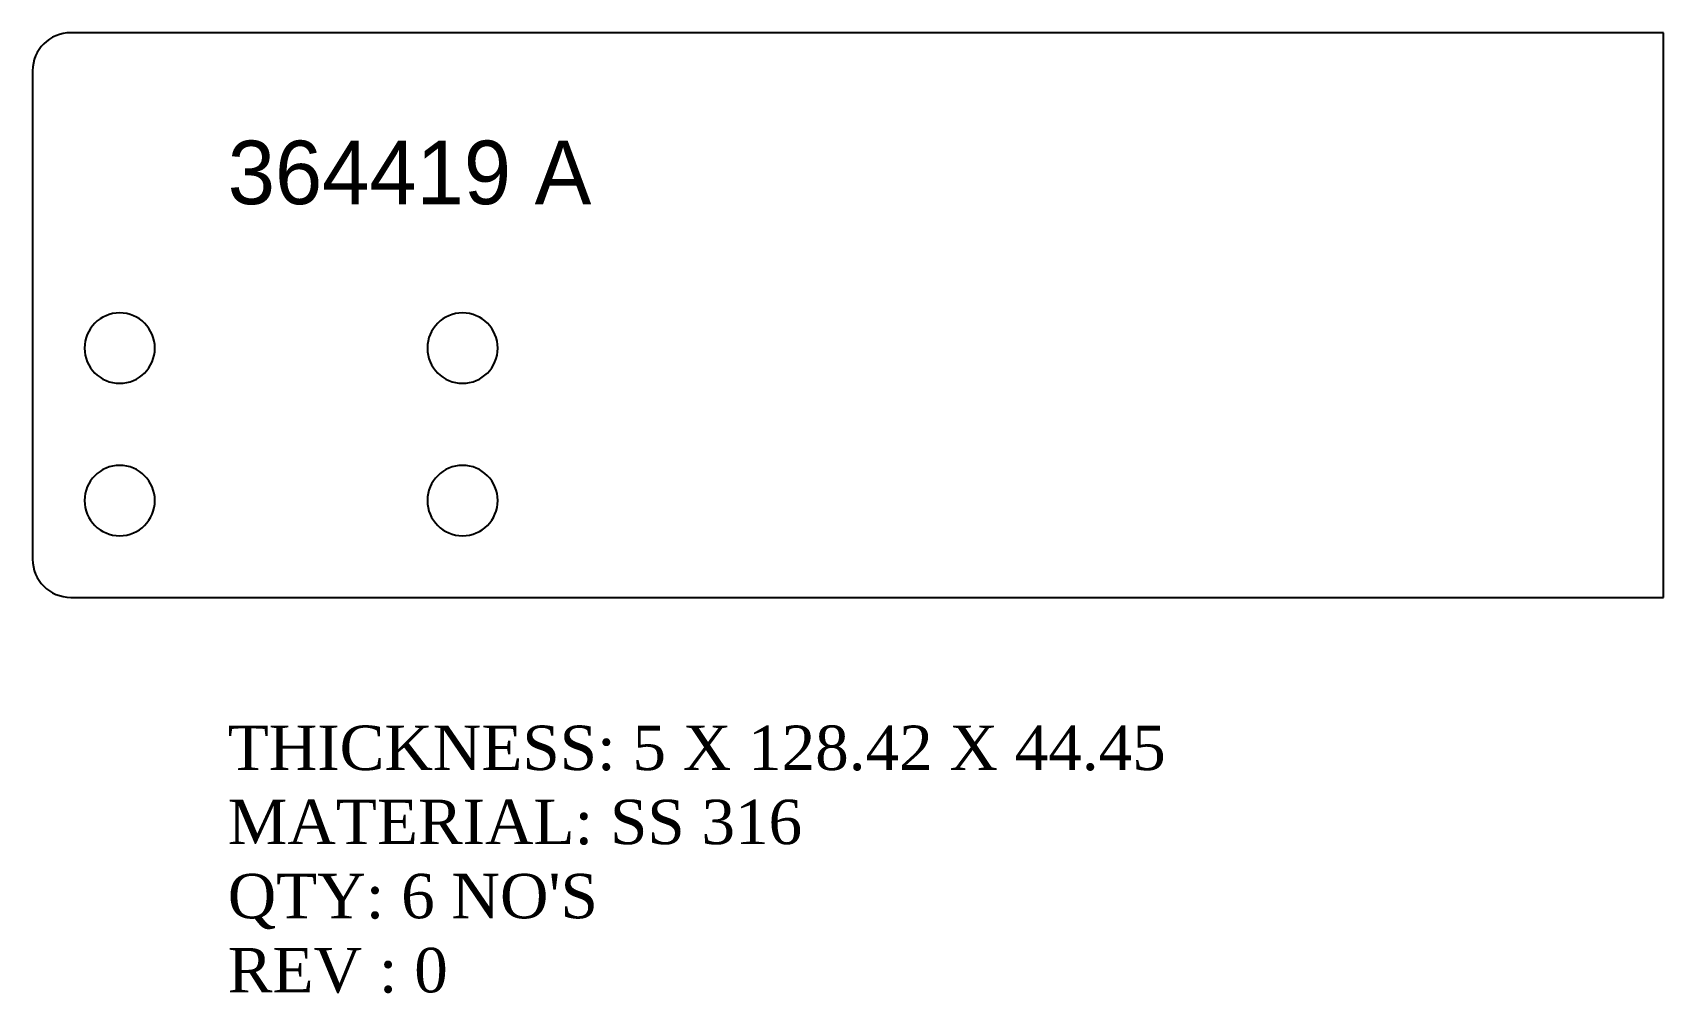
# Model space of a CAD drawing. Header units: inches. Extents: x 2438 to 2566, y -237 to -161.
import ezdxf

# ---------------------------------------------------------------- set-up
doc = ezdxf.new("R2010")
doc.units = ezdxf.units.IN
doc.header["$MEASUREMENT"] = 0
doc.layers.add('LaserCutting', color=3, linetype='Continuous')

msp = doc.modelspace()

# ---------------------------------------------------------------- linework, layer by layer
at = {"layer": 'LaserCutting'}
for p, q in [((2566.37, -161.22), (2440.95, -161.22)), ((2566.37, -205.67), (2566.37, -161.22)), ((2437.95, -164.22), (2437.95, -202.67)), ((2440.95, -205.67), (2566.37, -205.67))]:
    msp.add_line(p, q, dxfattribs=at)
for centre, radius, start, end in [((2440.95, -164.22), 3, 90, 180), ((2444.81, -186.05), 2.77, 360, 180), ((2471.81, -186.05), 2.77, 360, 180), ((2444.81, -186.05), 2.77, 180, 0), ((2471.81, -186.05), 2.77, 180, 0), ((2444.81, -198.05), 2.77, 360, 180), ((2471.81, -198.05), 2.77, 360, 180), ((2444.81, -198.05), 2.77, 180, 0), ((2471.81, -198.05), 2.77, 180, 0), ((2440.95, -202.67), 3, 180, 270)]:
    msp.add_arc(centre, radius, start, end, dxfattribs=at)

# ---------------------------------------------------------------- texts
at = {"layer": 'LaserCutting', "width": 96.962, "attachment_point": 1}
for s, insert, char_height in [('{\\fCentury Gothic|b0|i0|c0|p34;364419 A}', (2453.32, -169.72), 5), ("{\\fTimes New Roman|b0|i0|c0|p18;THICKNESS: 5 X 128.42 X 44.45\\PMATERIAL: SS 316\\PQTY: 6 NO'S\\PREV : 0}", (2453.32, -215.76), 3.5)]:
    msp.add_mtext(s, dxfattribs=dict(at, insert=insert, char_height=char_height))

doc.saveas('drawing.dxf')
